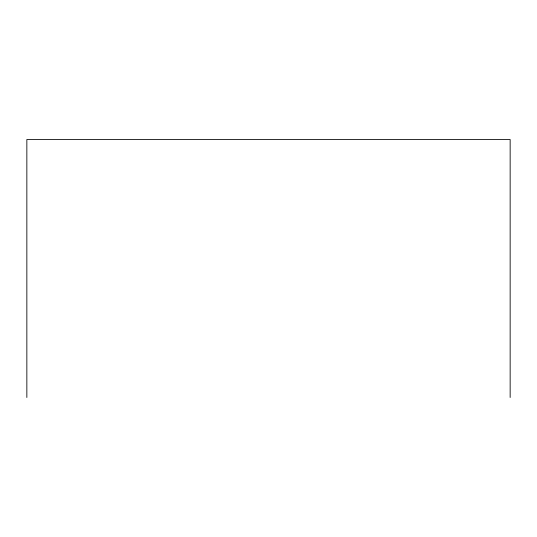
<?xml version="1.0" encoding="UTF-8"?>
<svg xmlns="http://www.w3.org/2000/svg" width="537" height="537" viewBox="0 0 537 537"><rect width="100%" height="100%" fill="white"/><g stroke="black" fill="none" stroke-linecap="round" stroke-linejoin="round"><path stroke-width="0.81" d="M510.15 397.494L510.15 139.506L26.85 139.506L26.85 397.494"/></g></svg>
